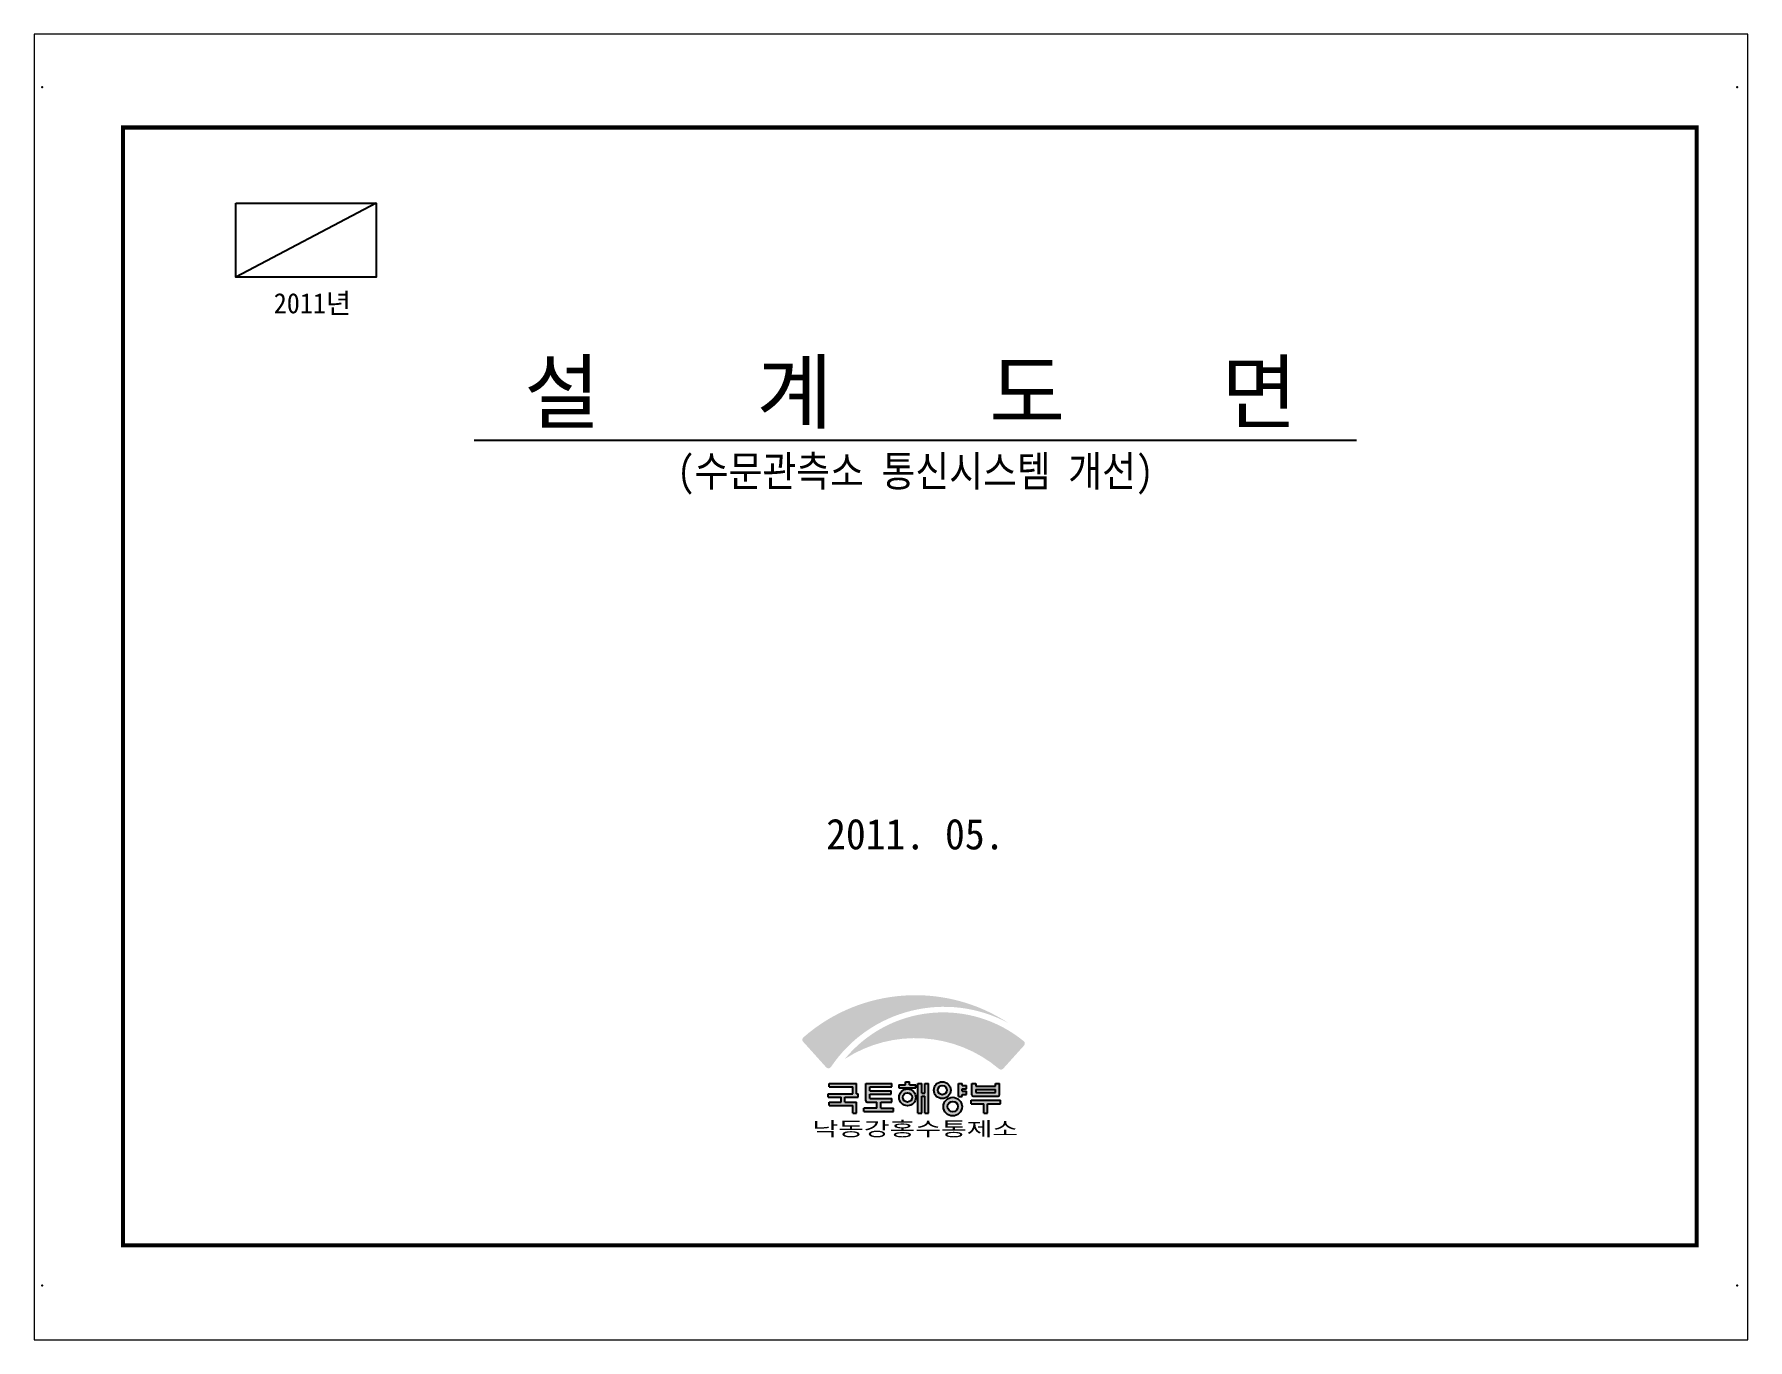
# Paper-space layout '배치1' of a CAD drawing. Header units: millimetres. Extents: x 27 to 240, y 20 to 183.
# The model-space entities are those that its viewports show. They can reach past a viewport. Long polylines and large blocks are cut down to what shows.
import ezdxf
from ezdxf.enums import TextEntityAlignment as Align

# ---------------------------------------------------------------- set-up
doc = ezdxf.new("R2010")
doc.units = ezdxf.units.MM
doc.layers.get('0').update_dxf_attribs({"linetype": 'CONTINUOUS'})
doc.layers.add('line', color=7, linetype='CONTINUOUS')
doc.layers.add('txt', color=7, linetype='CONTINUOUS')
doc.styles.add('style1', font='')
doc.styles.add('style2', font='')
doc.styles.get('style1').set_extended_font_data('GulimChe')
doc.styles.get('style2').set_extended_font_data('MoeumT R')

msp = doc.modelspace()

# ---------------------------------------------------------------- hatches: boundary and pattern name
at = {"layer": 'line'}
h = msp.add_hatch(color=3, dxfattribs=at)
h.set_gradient(color1=(5, 92, 0), color2=(148, 255, 143), one_color=1, tint=0.78)
h.paths.add_polyline_path([(239.49, 65.03, 0.338353), (188.62, 61.51, 0.417753), (188.55, 60.45), (194.27, 54.1, 0.488059), (195.45, 54.18, -0.386483)])
h = msp.add_hatch(color=3, dxfattribs=at)
h.set_gradient(color1=(5, 19, 214), color2=(146, 153, 252), rotation=180, one_color=1, tint=0.78)
h.paths.add_polyline_path([(198.89, 56.18, -0.330962), (237.1, 53.71, 0.405509), (238.14, 53.78), (243.3, 59.5, 0.42804), (243.22, 60.58, 0.414345)])
h = msp.add_hatch(color=256, dxfattribs=at)
h.paths.add_polyline_path([(201.82, 45.5), (198.9, 45.5), (198.9, 46.7), (202.18, 46.7), (202.18, 47.56), (201.82, 47.56), (201.82, 50.1), (195.04, 50.1), (195.04, 49.25), (200.88, 49.25), (200.88, 47.56), (194.72, 47.56), (194.72, 46.7), (197.96, 46.7), (197.96, 45.5), (195.04, 45.5), (195.04, 44.64), (200.88, 44.64), (200.88, 42.77), (201.82, 42.77)])
h.paths.add_polyline_path([(210.98, 44.01), (207.78, 44.01), (207.78, 45.5), (210.57, 45.5), (210.57, 46.35), (205.06, 46.35), (205.06, 47.41), (210.39, 47.41), (210.39, 48.27), (205.06, 48.27), (205.06, 49.25), (210.57, 49.25), (210.57, 50.1), (204.12, 50.1), (204.12, 45.8, 0.414214), (204.42, 45.5), (206.84, 45.5), (206.84, 44.01), (203.61, 44.01), (203.61, 43.15), (210.98, 43.15)])
h.paths.add_polyline_path([(216.49, 46.65, 1), (212.32, 46.65, 1)])
h.paths.add_polyline_path([(213.25, 46.65, -1), (215.56, 46.65, -1)], flags=16)
h.paths.add_polyline_path([(216.49, 49.77), (214.91, 49.77), (214.91, 50.48), (213.96, 50.48), (213.96, 49.77), (212.27, 49.77), (212.27, 49.01), (216.49, 49.01)])
h.paths.add_polyline_path([(219.65, 50.1), (218.7, 50.1), (218.7, 47.68), (217.93, 47.68), (217.93, 50.1), (216.99, 50.1), (216.99, 42.72), (217.93, 42.72), (217.93, 46.92), (218.7, 46.92), (218.7, 42.72), (219.65, 42.72)])
h.paths.add_polyline_path([(225.14, 48.44, 1), (220.95, 48.44, 1)])
h.paths.add_polyline_path([(221.92, 48.44, -1), (224.16, 48.44, -1)], flags=16)
h.paths.add_polyline_path([(223.31, 44.36, 1), (227.93, 44.36, 1)])
h.paths.add_polyline_path([(226.91, 44.36, -1), (224.34, 44.36, -1)], flags=16)
h.paths.add_polyline_path([(229.08, 48.19), (227.99, 48.19), (227.99, 48.73), (229.08, 48.73), (229.08, 49.59), (227.99, 49.59), (227.99, 50.1), (227.05, 50.1), (227.05, 46.87), (227.99, 46.87), (227.99, 47.33), (229.08, 47.33)])
h.paths.add_polyline_path([(237.18, 50.1), (236.23, 50.1), (236.23, 49.44), (231.33, 49.44), (231.33, 50.1), (230.4, 50.1), (230.4, 47.27, 0.414214), (230.7, 46.97), (236.88, 46.97, 0.414214), (237.18, 47.27)])
h.paths.add_polyline_path([(231.33, 47.83), (231.33, 48.58), (236.23, 48.58), (236.23, 47.83)], flags=16)
h.paths.add_polyline_path([(237.48, 45.95), (230.17, 45.95), (230.17, 45.09), (233.33, 45.09), (233.33, 42.72), (234.27, 42.72), (234.27, 45.09), (237.48, 45.09)])

# ---------------------------------------------------------------- linework, layer by layer
for p, q in [((82.72, 268.23), (48.01, 249.95)), ((107.02, 209.51), (325.68, 209.51))]:
    msp.add_line(p, q, dxfattribs=at)
at = {"layer": 'line', "const_width": 1}
msp.add_lwpolyline([(410, 10), (410, 287), (20, 287), (20, 10)], close=True, dxfattribs=at)
at = {"layer": 'line'}
msp.add_lwpolyline([(48.01, 268.23), (82.72, 268.23), (82.72, 249.95), (48.01, 249.95)], close=True, dxfattribs=at)
for centre, radius in [((214.4, 46.65), 2.08), ((214.4, 46.65), 1.15), ((223.04, 48.44), 2.09), ((223.04, 48.44), 1.12), ((225.62, 44.36), 2.31), ((225.62, 44.36), 1.29)]:
    msp.add_circle(centre, radius, dxfattribs=at)
for p in [(0, 297), (420, 297), (0, 0), (420, 0)]:
    msp.add_point(p, dxfattribs=at)
at = {"layer": 'txt'}
for p, q in [((194.72, 47.56), (200.88, 47.56)), ((194.72, 46.7), (194.72, 47.56)), ((195.04, 50.1), (201.82, 50.1)), ((195.04, 49.25), (195.04, 50.1)), ((195.04, 49.25), (200.88, 49.25)), ((200.88, 47.56), (200.88, 49.25)), ((201.82, 47.56), (201.82, 50.1)), ((201.82, 47.56), (202.18, 47.56)), ((202.18, 46.7), (202.18, 47.56)), ((204.12, 45.8), (204.12, 50.1)), ((204.12, 50.1), (210.57, 50.1)), ((205.06, 49.25), (210.57, 49.25)), ((205.06, 48.27), (205.06, 49.25)), ((205.06, 48.27), (210.39, 48.27)), ((205.06, 46.35), (205.06, 47.41)), ((205.06, 47.41), (210.39, 47.41)), ((210.39, 47.41), (210.39, 48.27)), ((210.57, 49.25), (210.57, 50.1)), ((212.27, 49.77), (212.27, 49.01)), ((212.27, 49.77), (213.96, 49.77)), ((212.27, 49.01), (216.49, 49.01)), ((213.96, 49.77), (213.96, 50.48)), ((213.96, 50.48), (214.91, 50.48)), ((214.91, 49.77), (214.91, 50.48)), ((214.91, 49.77), (216.49, 49.77)), ((216.49, 49.01), (216.49, 49.77)), ((216.99, 42.72), (216.99, 50.1)), ((216.99, 50.1), (217.93, 50.1)), ((217.93, 47.68), (217.93, 50.1)), ((217.93, 47.68), (218.7, 47.68)), ((217.93, 42.72), (217.93, 46.92)), ((217.93, 46.92), (218.7, 46.92)), ((218.7, 50.1), (219.65, 50.1)), ((218.7, 47.68), (218.7, 50.1)), ((218.7, 42.72), (218.7, 46.92)), ((219.65, 42.72), (219.65, 50.1)), ((227.05, 46.87), (227.05, 50.1)), ((227.05, 50.1), (227.99, 50.1)), ((227.05, 46.87), (227.99, 46.87)), ((227.99, 49.59), (227.99, 50.1)), ((227.99, 49.59), (229.08, 49.59)), ((227.99, 48.73), (229.08, 48.73)), ((227.99, 48.19), (227.99, 48.73)), ((227.99, 48.19), (229.08, 48.19)), ((227.99, 46.87), (227.99, 47.33)), ((227.99, 47.33), (229.08, 47.33)), ((229.08, 48.73), (229.08, 49.59)), ((229.08, 47.33), (229.08, 48.19)), ((230.4, 47.27), (230.4, 50.1)), ((230.4, 50.1), (231.34, 50.1)), ((230.7, 46.97), (236.88, 46.97)), ((231.33, 50.1), (231.33, 49.44)), ((231.33, 49.44), (236.23, 49.44)), ((231.33, 48.58), (236.23, 48.58)), ((231.33, 48.58), (231.33, 47.83)), ((231.33, 47.83), (236.23, 47.83)), ((236.23, 50.1), (237.18, 50.1)), ((236.23, 49.44), (236.23, 50.1)), ((236.23, 47.83), (236.23, 48.58)), ((237.18, 47.27), (237.18, 50.1)), ((194.72, 46.7), (197.96, 46.7)), ((195.04, 45.5), (197.96, 45.5)), ((195.04, 44.64), (195.04, 45.5)), ((195.04, 44.64), (200.88, 44.64)), ((197.96, 45.5), (197.96, 46.7)), ((198.9, 45.5), (198.9, 46.7)), ((198.9, 46.7), (202.18, 46.7)), ((198.9, 45.5), (201.82, 45.5)), ((200.88, 42.77), (200.88, 44.64)), ((200.88, 42.77), (200.88, 44.64)), ((200.88, 42.77), (201.82, 42.77)), ((201.82, 42.77), (201.82, 45.5)), ((203.61, 43.15), (203.61, 44.01)), ((206.84, 44.01), (203.61, 44.01)), ((203.61, 43.15), (210.98, 43.15)), ((204.42, 45.5), (206.84, 45.5)), ((205.06, 46.35), (210.57, 46.35)), ((206.84, 44.01), (206.84, 45.5)), ((207.78, 44.01), (207.78, 45.5)), ((207.78, 45.5), (210.57, 45.5)), ((207.78, 44.01), (210.98, 44.01)), ((210.57, 45.5), (210.57, 46.35)), ((210.98, 43.15), (210.98, 44.01)), ((216.99, 42.72), (217.93, 42.72)), ((218.7, 42.72), (219.65, 42.72)), ((230.17, 45.95), (237.48, 45.95)), ((230.17, 45.09), (230.17, 45.95)), ((230.17, 45.09), (233.33, 45.09)), ((233.33, 42.72), (233.33, 45.09)), ((233.33, 42.72), (234.27, 42.72)), ((234.27, 42.72), (234.27, 45.09)), ((234.27, 45.09), (237.48, 45.09)), ((237.48, 45.09), (237.48, 45.95))]:
    msp.add_line(p, q, dxfattribs=at)
for centre, start, end in [((230.7, 47.27), 180, 270), ((236.88, 47.27), 270, 0), ((204.42, 45.8), 180, 270)]:
    msp.add_arc(centre, 0.3, start, end, dxfattribs=at)

# ---------------------------------------------------------------- texts
at = {"layer": 'txt', "style": 'style1'}
msp.add_text('2011년', height=5, dxfattribs=at).set_placement((57.37, 240.96))
msp.add_text('설    계    도    면', height=15, dxfattribs=at).set_placement((215.25, 221.43), align=Align.MIDDLE_CENTER)
at = {"layer": 'txt', "style": 'style1', "width": 0.88}
msp.add_text('(수문관측소 통신시스템 개선)', height=7.6, dxfattribs=at).set_placement((216.35, 205.65), align=Align.TOP_CENTER)
at = {"layer": 'txt', "style": 'style1'}
msp.add_text('2011. 05.', height=7.6, dxfattribs=at).set_placement((216.35, 115.71), align=Align.TOP_CENTER)
at = {"layer": 'txt', "style": 'style2', "width": 1.45}
msp.add_text('낙동강홍수통제소', height=3.5, dxfattribs=at).set_placement((216.35, 38.85), align=Align.MIDDLE_CENTER)

psp = doc.layouts.new('배치1')

# ---------------------------------------------------------------- viewports
at = {"layer": '0', "color": 0}
psp.add_viewport(center=(133.35, 101.6), size=(213.36, 162.56), view_center_point=(210.33, 148.35), view_height=323.5138, dxfattribs=at)

doc.saveas('drawing.dxf')
